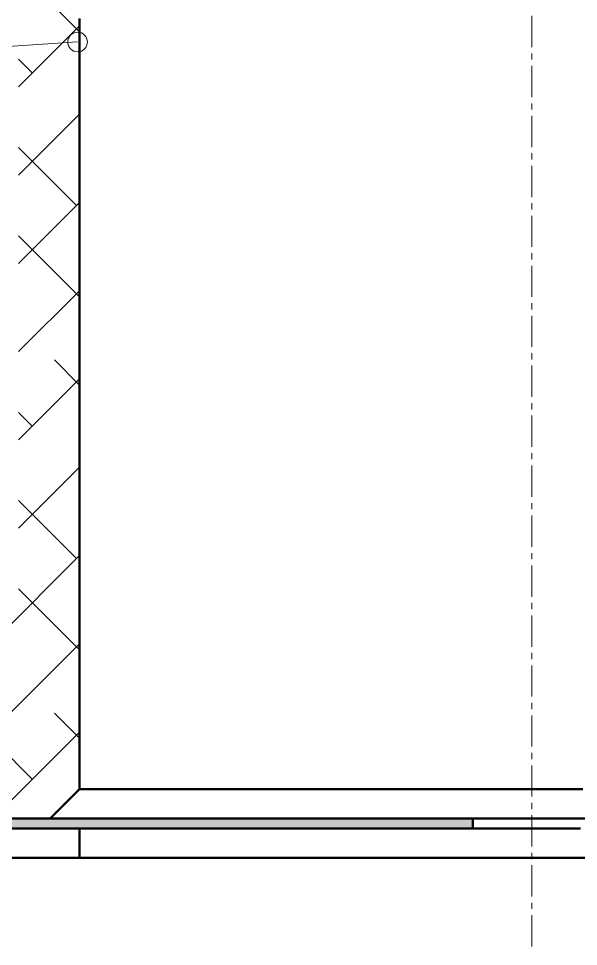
# Model space of a CAD drawing. Header units: millimetres. Extents: x 2 to 418, y 2 to 295.
# Drawn here: x 68.9 to 97.38, y 106 to 153.19 of the extents above; entities that cross this region are included whole.
import ezdxf

# ---------------------------------------------------------------- set-up
doc = ezdxf.new("R2010")
doc.units = ezdxf.units.MM
doc.linetypes.add('CENTER2', pattern=[2.541, 1.587, -0.318, 0.318, -0.318])
for name, color, linetype, lineweight in [('BEMASSUNG', 7, 'Continuous', 18), ('MITTELLINIE', 7, 'CENTER2', 18), ('SCHRAFFUR', 7, 'Continuous', 18), ('SICHTKANTE', 7, 'Continuous', 50)]:
    doc.layers.add(name, color=color, linetype=linetype, lineweight=lineweight)

msp = doc.modelspace()

# ---------------------------------------------------------------- hatches: boundary and pattern name
at = {"layer": 'SCHRAFFUR'}
h = msp.add_hatch(dxfattribs=at)
h.set_pattern_fill('ANSI38')
h.paths.add_polyline_path([(72, 153), (72, 151.375), (72, 149.75), (72, 148.125), (72, 146.5), (72, 144.875), (72, 143.25), (72, 141.625), (72, 140), (72, 138.375), (72, 136.75), (72, 135.125), (72, 133.5), (72, 131.875), (72, 130.25), (72, 128.625), (72, 127), (72, 125.375), (72, 123.75), (72, 122.125), (72, 120.5), (72, 118.875), (72, 117.25), (72, 115.625), (72, 114), (71.937, 113.938), (71.875, 113.875), (71.812, 113.813), (71.75, 113.75), (71.687, 113.688), (71.625, 113.625), (71.562, 113.563), (71.5, 113.5), (71.437, 113.438), (71.375, 113.375), (71.312, 113.313), (71.25, 113.25), (71.187, 113.188), (71.125, 113.125), (71.062, 113.063), (71, 113), (70.937, 112.938), (70.875, 112.875), (70.812, 112.813), (70.75, 112.75), (70.687, 112.688), (70.625, 112.625), (70.562, 112.563), (70.5, 112.5), (65.5, 112.5), (65.437, 112.563), (65.375, 112.625), (65.312, 112.688), (65.25, 112.75), (65.187, 112.813), (65.125, 112.875), (65.062, 112.938), (65, 113), (64.937, 113.063), (64.875, 113.125), (64.812, 113.188), (64.75, 113.25), (64.687, 113.313), (64.625, 113.375), (64.562, 113.438), (64.5, 113.5), (64.437, 113.563), (64.375, 113.625), (64.312, 113.688), (64.25, 113.75), (64.187, 113.813), (64.125, 113.875), (64.062, 113.938), (64, 114), (64, 122.7), (67.9, 122.7), (67.965, 122.702), (68.03, 122.709), (68.095, 122.719), (68.159, 122.734), (68.221, 122.753), (68.283, 122.776), (68.342, 122.803), (68.4, 122.834), (68.455, 122.869), (68.509, 122.907), (68.559, 122.948), (68.607, 122.993), (68.652, 123.041), (68.693, 123.091), (68.731, 123.145), (68.766, 123.2), (68.797, 123.258), (68.824, 123.318), (68.847, 123.379), (68.866, 123.441), (68.881, 123.505), (68.891, 123.57), (68.898, 123.635), (68.9, 123.7), (68.9, 125.004), (68.9, 126.309), (68.9, 127.613), (68.9, 128.917), (68.9, 130.221), (68.9, 131.525), (68.9, 132.829), (68.9, 134.134), (68.9, 135.438), (68.9, 136.742), (68.9, 138.046), (68.9, 139.35), (68.9, 140.654), (68.9, 141.959), (68.9, 143.263), (68.9, 144.567), (68.9, 145.871), (68.9, 147.175), (68.9, 148.479), (68.9, 149.784), (68.9, 151.088), (68.9, 152.392), (68.9, 153.696), (68.9, 155), (68.911, 155.327), (68.943, 155.653), (68.996, 155.976), (69.07, 156.294), (69.165, 156.607), (69.28, 156.914), (69.416, 157.212), (69.57, 157.5), (69.743, 157.778), (69.933, 158.044), (70.141, 158.297), (70.364, 158.536), (70.603, 158.759), (70.856, 158.967), (71.122, 159.158), (71.4, 159.33), (71.688, 159.485), (71.986, 159.62), (72.293, 159.735), (72.606, 159.83), (72.924, 159.904), (73.247, 159.957), (73.573, 159.99), (73.9, 160), (83, 160), (83.131, 160.004), (83.261, 160.017), (83.39, 160.039), (83.518, 160.068), (83.643, 160.106), (83.765, 160.152), (83.884, 160.206), (84, 160.268), (84.111, 160.337), (84.217, 160.414), (84.319, 160.497), (84.414, 160.586), (84.504, 160.682), (84.587, 160.783), (84.663, 160.889), (84.732, 161), (84.794, 161.116), (84.848, 161.235), (84.894, 161.357), (84.932, 161.483), (84.961, 161.61), (84.983, 161.739), (84.996, 161.869), (85, 162), (85, 162.454), (85, 162.909), (85, 163.363), (85, 163.817), (85, 164.271), (85, 164.725), (85, 165.179), (85, 165.634), (85, 166.088), (85, 166.542), (85, 166.996), (85, 167.45), (85, 167.904), (85, 168.359), (85, 168.813), (85, 169.267), (85, 169.721), (85, 170.175), (85, 170.629), (85, 171.084), (85, 171.538), (85, 171.992), (85, 172.446), (85, 172.9), (84.792, 172.95), (84.583, 173), (84.375, 173.05), (84.167, 173.1), (83.958, 173.15), (83.75, 173.2), (83.542, 173.25), (83.333, 173.3), (83.125, 173.35), (82.917, 173.4), (82.708, 173.45), (82.5, 173.5), (82.292, 173.55), (82.083, 173.6), (81.875, 173.65), (81.667, 173.7), (81.458, 173.75), (81.25, 173.8), (81.042, 173.85), (80.833, 173.9), (80.625, 173.95), (80.417, 174), (80.208, 174.05), (80, 174.1), (80, 180.3), (87.1, 180.3), (87.1, 179.329), (87.1, 178.359), (87.1, 177.388), (87.1, 176.417), (87.1, 175.446), (87.1, 174.475), (87.1, 173.504), (87.1, 172.534), (87.1, 171.563), (87.1, 170.592), (87.1, 169.621), (87.1, 168.65), (87.1, 167.679), (87.1, 166.709), (87.1, 165.738), (87.1, 164.767), (87.1, 163.796), (87.1, 162.825), (87.1, 161.854), (87.1, 160.884), (87.1, 159.913), (87.1, 158.942), (87.1, 157.971), (87.1, 157), (87.096, 156.869), (87.083, 156.739), (87.061, 156.61), (87.032, 156.483), (86.994, 156.357), (86.948, 156.235), (86.894, 156.116), (86.832, 156), (86.763, 155.889), (86.687, 155.783), (86.604, 155.682), (86.514, 155.586), (86.419, 155.497), (86.317, 155.414), (86.211, 155.337), (86.1, 155.268), (85.984, 155.206), (85.865, 155.152), (85.743, 155.106), (85.618, 155.068), (85.49, 155.039), (85.361, 155.017), (85.231, 155.004), (85.1, 155), (74, 155), (73.869, 154.996), (73.739, 154.983), (73.61, 154.962), (73.482, 154.932), (73.357, 154.894), (73.235, 154.848), (73.115, 154.794), (73, 154.732), (72.889, 154.663), (72.782, 154.587), (72.681, 154.504), (72.586, 154.414), (72.496, 154.319), (72.413, 154.218), (72.337, 154.111), (72.268, 154), (72.206, 153.885), (72.152, 153.766), (72.106, 153.643), (72.068, 153.518), (72.038, 153.39), (72.017, 153.261), (72.004, 153.131), (72, 153)])
h = msp.add_hatch(color=8, dxfattribs=at)
h.dxf.hatch_style = 1
h.paths.add_polyline_path([(59, 112.5), (59, 112), (59, 112.5), (92, 112.5), (92, 112), (59, 112)])

# ---------------------------------------------------------------- linework, layer by layer
at = {"layer": 'BEMASSUNG'}
msp.add_line((71.9, 152), (35.465, 149.658), dxfattribs=at)
msp.add_circle((71.9, 152), 0.5, dxfattribs=at)
at = {"layer": 'MITTELLINIE'}
msp.add_line((95, 106), (95, 252), dxfattribs=at)
at = {"layer": 'SICHTKANTE'}
for p, q in [((72, 153), (72, 114)), ((72, 114), (70.5, 112.5)), ((59, 112.5), (92, 112.5)), ((70.5, 112.5), (65.5, 112.5)), ((92, 112), (92, 112.5)), ((59, 112), (92, 112)), ((72.005, 110.5), (72.005, 112)), ((72.005, 110.5), (59.003, 110.5))]:
    msp.add_line(p, q, dxfattribs=at)
for points in [[(72, 153), (72.001, 153.066), (72.004, 153.131), (72.01, 153.196)], [(72, 153), (72, 152.237), (72, 151.467), (72, 150.691), (72, 149.91), (72, 149.123), (72, 148.332), (72, 147.536), (72, 146.736), (72, 145.933), (72, 145.126), (72, 144.316), (72, 143.504), (72, 142.69), (72, 141.873), (72, 141.055), (72, 140.235), (72, 139.414), (72, 138.592), (72, 137.77), (72, 136.946), (72, 136.123), (72, 135.299), (72, 134.475), (72, 133.651), (72, 132.828), (72, 132.004), (72, 131.181), (72, 130.359), (72, 129.537), (72, 128.716), (72, 127.895), (72, 127.075), (72, 126.256), (72, 125.437), (72, 124.619), (72, 123.802), (72, 122.985), (72, 122.168), (72, 121.352), (72, 120.536), (72, 119.72), (72, 118.905), (72, 118.089), (72, 117.272), (72, 116.456), (72, 115.638), (72, 114.82), (72, 114)], [(70.5, 112.5), (70.532, 112.532), (70.564, 112.565), (70.596, 112.597), (70.629, 112.629), (70.661, 112.661), (70.693, 112.693), (70.725, 112.725), (70.756, 112.757), (70.788, 112.789), (70.82, 112.821), (70.852, 112.852), (70.884, 112.884), (70.915, 112.916), (70.947, 112.948), (70.979, 112.979), (71.01, 113.011), (71.042, 113.042), (71.073, 113.074), (71.105, 113.105), (71.136, 113.137), (71.168, 113.168), (71.199, 113.199), (71.23, 113.231), (71.262, 113.262), (71.293, 113.293), (71.324, 113.324), (71.355, 113.356), (71.386, 113.387), (71.417, 113.418), (71.448, 113.449), (71.479, 113.48), (71.51, 113.511), (71.541, 113.542), (71.572, 113.572), (71.603, 113.603), (71.634, 113.634), (71.664, 113.665), (71.695, 113.695), (71.726, 113.726), (71.756, 113.757), (71.787, 113.787), (71.817, 113.818), (71.848, 113.848), (71.878, 113.879), (71.909, 113.909), (71.939, 113.94), (71.97, 113.97), (72, 114)], [(72, 114), (72.004, 114), (72.018, 114), (72.041, 114), (72.073, 114), (72.114, 114), (72.164, 114), (72.223, 114), (72.291, 114), (72.368, 114), (72.454, 114), (72.549, 114), (72.653, 114), (72.765, 114), (72.887, 114), (73.017, 114), (73.156, 114), (73.304, 114), (73.46, 114), (73.625, 114), (73.798, 114), (73.979, 114), (74.169, 114), (74.367, 114), (74.574, 114), (74.788, 114), (75.011, 114), (75.241, 114), (75.479, 114), (75.725, 114), (75.979, 114), (76.24, 114), (76.508, 114), (76.784, 114), (77.067, 114), (77.357, 114), (77.654, 114), (77.958, 114), (78.269, 114), (78.586, 114), (78.91, 114), (79.24, 114), (79.577, 114), (79.92, 114), (80.268, 114), (80.623, 114), (80.983, 114), (81.348, 114), (81.719, 114)], [(81.719, 114), (82.588, 114), (83.483, 114), (84.401, 114), (85.342, 114), (86.302, 114), (87.281, 114), (88.275, 114), (89.284, 114), (90.304, 114), (91.334, 114), (92.372, 114), (93.415, 114), (94.461, 114), (95.509, 114), (96.555, 114), (97.598, 114)], [(70.5, 112.5), (70.505, 112.5), (70.519, 112.5), (70.544, 112.5), (70.577, 112.5), (70.621, 112.5), (70.674, 112.5), (70.737, 112.5), (70.81, 112.5), (70.892, 112.5), (70.983, 112.5), (71.085, 112.5), (71.195, 112.5), (71.315, 112.5), (71.445, 112.5), (71.583, 112.5), (71.731, 112.5), (71.889, 112.5), (72.055, 112.5), (72.23, 112.5), (72.415, 112.5), (72.608, 112.5), (72.811, 112.5), (73.022, 112.5), (73.242, 112.5), (73.47, 112.5), (73.707, 112.5), (73.952, 112.5), (74.206, 112.5), (74.468, 112.5), (74.738, 112.5), (75.016, 112.5), (75.302, 112.5), (75.596, 112.5), (75.897, 112.5), (76.207, 112.5), (76.523, 112.5), (76.847, 112.5), (77.178, 112.5), (77.516, 112.5), (77.861, 112.5), (78.213, 112.5), (78.571, 112.5), (78.936, 112.5), (79.307, 112.5), (79.685, 112.5), (80.068, 112.5), (80.458, 112.5), (80.853, 112.5)], [(80.853, 112.5), (81.779, 112.5), (82.732, 112.5), (83.71, 112.5), (84.712, 112.5), (85.735, 112.5), (86.777, 112.5), (87.837, 112.5), (88.911, 112.5), (89.998, 112.5), (91.095, 112.5), (92.2, 112.5), (93.311, 112.5), (94.426, 112.5), (95.542, 112.5), (96.657, 112.5), (97.768, 112.5)], [(97.48, 112.5), (97.375, 112.5), (97.247, 112.5), (97.108, 112.5), (96.969, 112.5), (96.823, 112.5), (96.657, 112.5), (96.491, 112.5), (96.325, 112.5), (96.143, 112.5), (95.958, 112.5), (95.773, 112.5), (95.584, 112.5), (95.389, 112.5), (95.195, 112.5), (95, 112.5), (94.805, 112.5), (94.611, 112.5), (94.416, 112.5), (94.227, 112.5), (94.042, 112.5), (93.857, 112.5), (93.675, 112.5), (93.509, 112.5), (93.343, 112.5), (93.177, 112.5), (93.031, 112.5), (92.892, 112.5), (92.753, 112.5), (92.625, 112.5), (92.52, 112.5), (92.416, 112.5), (92.312, 112.5), (92.242, 112.5), (92.177, 112.5), (92.112, 112.5), (92.066, 112.5), (92.044, 112.5), (92.022, 112.5), (92, 112.5)], [(97.48, 112), (97.375, 112), (97.247, 112), (97.108, 112), (96.969, 112), (96.823, 112), (96.657, 112), (96.491, 112), (96.325, 112), (96.143, 112), (95.958, 112), (95.773, 112), (95.584, 112), (95.389, 112), (95.195, 112), (95, 112), (94.805, 112), (94.611, 112), (94.416, 112), (94.227, 112), (94.042, 112), (93.857, 112), (93.675, 112), (93.509, 112), (93.343, 112), (93.177, 112), (93.031, 112), (92.892, 112), (92.753, 112), (92.625, 112), (92.52, 112), (92.416, 112), (92.312, 112), (92.242, 112), (92.177, 112), (92.112, 112), (92.066, 112), (92.044, 112), (92.022, 112), (92, 112)], [(98.211, 110.5), (96.731, 110.5), (95.25, 110.5), (93.766, 110.5), (92.281, 110.5), (90.797, 110.5), (89.353, 110.5), (87.938, 110.5), (86.524, 110.5), (85.129, 110.5), (83.854, 110.5), (82.58, 110.5), (81.305, 110.5), (80.175, 110.5), (79.103, 110.5), (78.031, 110.5), (77.032, 110.5), (76.216, 110.5), (75.4, 110.5), (74.584, 110.5), (74.022, 110.5), (73.502, 110.5), (72.982, 110.5), (72.6, 110.5), (72.402, 110.5), (72.204, 110.5), (72.005, 110.5)]]:
    msp.add_lwpolyline(points, dxfattribs=at)

doc.saveas('drawing.dxf')
